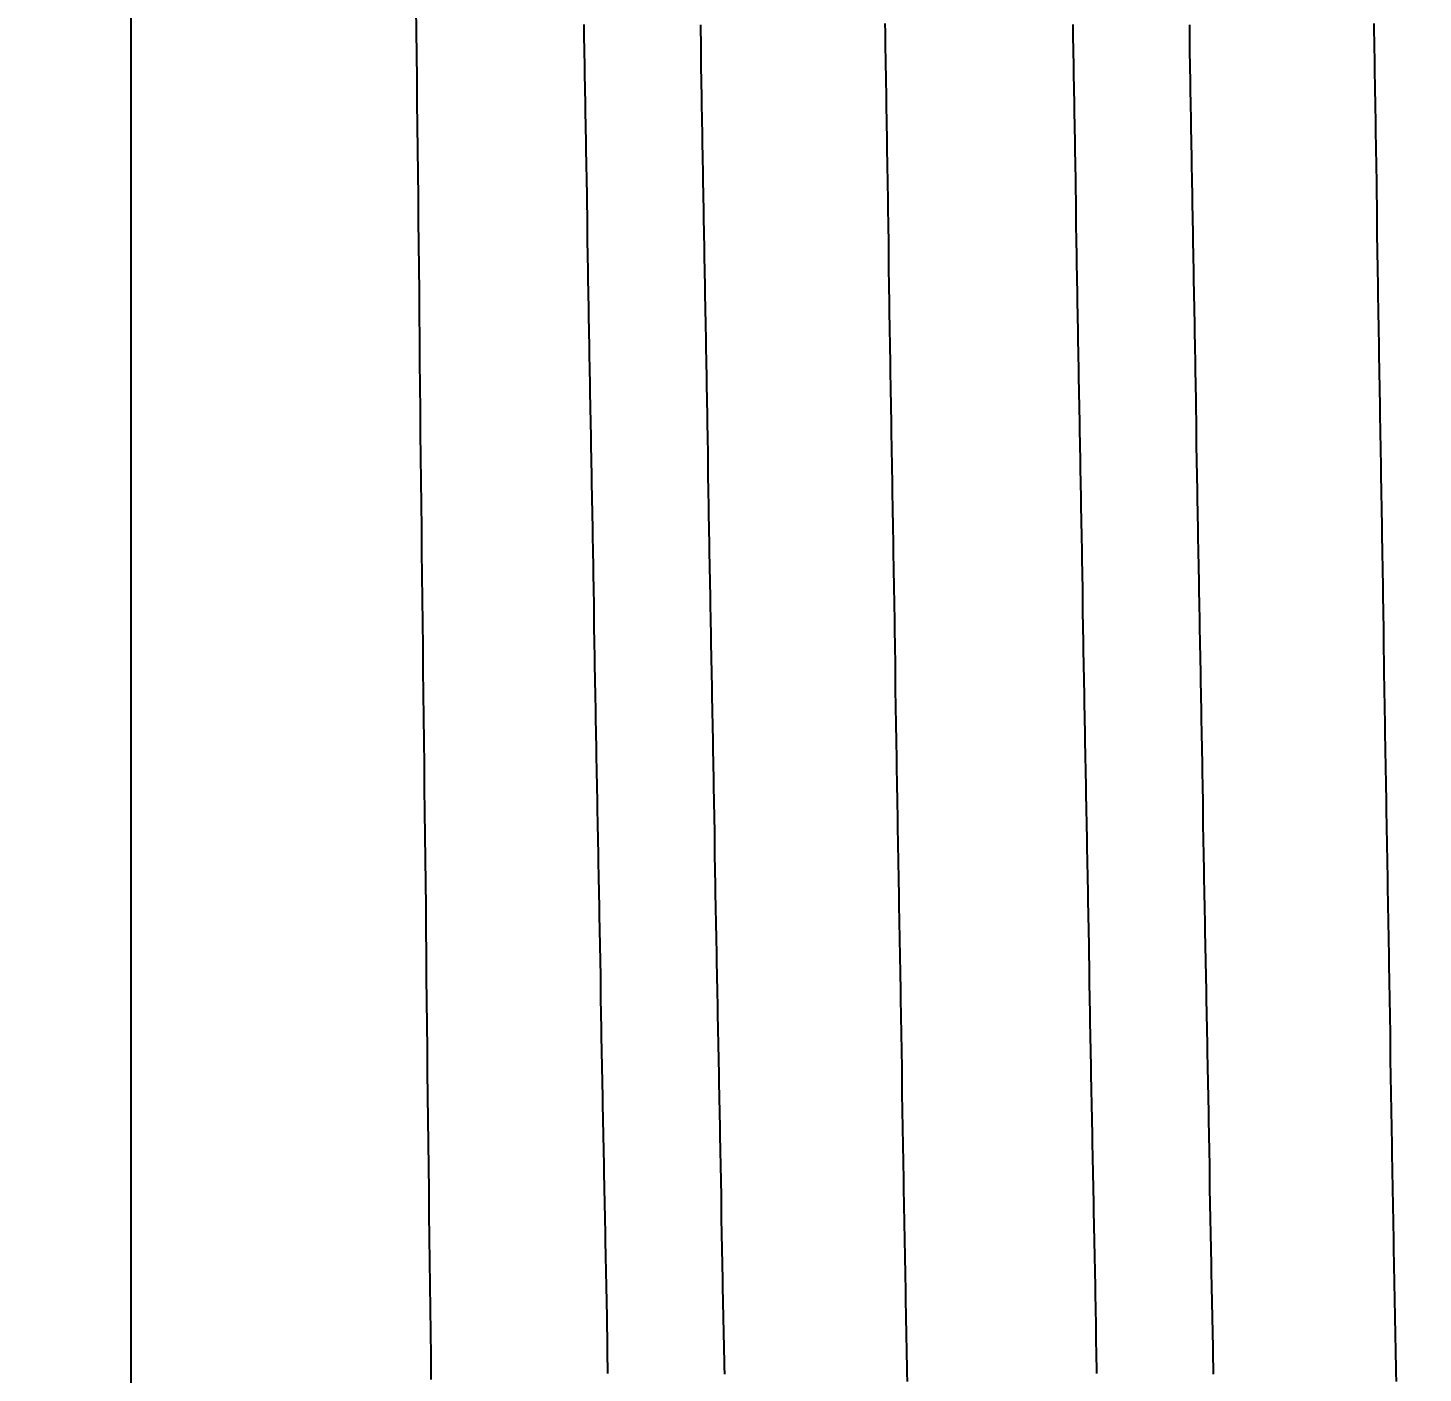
# Model space of a CAD drawing. Header units: millimetres. Extents: x 0 to 5600, y -67 to 2530.
# Drawn here: x 4035.357 to 4039.751, y 921.731 to 925.966 of the extents above; entities that cross this region are included whole.
import ezdxf

# ---------------------------------------------------------------- set-up
doc = ezdxf.new("R2010")
doc.units = ezdxf.units.MM
doc.layers.add('내부선 및 부속', color=4, linetype='Continuous')
doc.layers.add('치수선', color=7, linetype='Continuous')
doc.styles.add('____', font='')
doc.styles.get('____').set_extended_font_data('굴림')
doc.dimstyles.new('MSADIM', dxfattribs={"dimtxt": 33, "dimasz": 17, "dimexe": 10, "dimexo": 7.5, "dimgap": 10, "dimtad": 0, "dimtih": 1, "dimtoh": 1, "dimdec": 0, "dimzin": 1, "dimdsep": 46, "dimtxsty": '____', "dimcen": 11.25, "dimadec": 0, "dimazin": 0, "dimtfac": 1, "dimtdec": 0, "dimtix": 1, "dimtmove": 0, "dimatfit": 3, "dimfxl": 1, "dimtolj": 1, "dimtzin": 1, "dimarcsym": 0})

# ---------------------------------------------------------------- blocks, each defined once
blk = doc.blocks.new('*D9')
at = {"layer": '치수선', "color": 0, "linetype": 'Continuous', "lineweight": -2, "transparency": 16777216}
for p, q in [((3996.7135, 930.2003), (3945.8852, 930.2003)), ((3955.8852, 913.2003), (3955.8852, 820.5165)), ((3955.8852, 682.2003), (3955.8852, 774.884)), ((4073.7135, 665.2003), (3945.8852, 665.2003))]:
    blk.add_line(p, q, dxfattribs=at)
at = {"layer": '치수선', "color": 0, "linetype": 'Continuous', "transparency": 16777216}
for points in [[(3953.0519, 913.2003), (3958.7185, 913.2003), (3955.8852, 930.2003)], [(3953.0519, 682.2003), (3958.7185, 682.2003), (3955.8852, 665.2003)]]:
    blk.add_solid(points, dxfattribs=at)
at = {"layer": '치수선', "color": 0, "linetype": 'Continuous', "transparency": 16777216, "insert": (3955.8852, 797.7003), "char_height": 25, "attachment_point": 5, "style": '____'}
blk.add_mtext('\\A1;265', dxfattribs=at)
blk = doc.blocks.new('*D10')
at = {"layer": '치수선', "color": 0, "linetype": 'Continuous', "lineweight": -2, "transparency": 16777216}
for p, q in [((3996.7135, 930.2003), (3855.1804, 930.2003)), ((3865.1804, 913.2003), (3865.1804, 603.0331)), ((3865.1804, 247.2003), (3865.1804, 557.3674)), ((4163.7135, 230.2003), (3855.1804, 230.2003))]:
    blk.add_line(p, q, dxfattribs=at)
at = {"layer": '치수선', "color": 0, "linetype": 'Continuous', "transparency": 16777216}
for points in [[(3862.3471, 913.2003), (3868.0137, 913.2003), (3865.1804, 930.2003)], [(3862.3471, 247.2003), (3868.0137, 247.2003), (3865.1804, 230.2003)]]:
    blk.add_solid(points, dxfattribs=at)
at = {"layer": '치수선', "color": 0, "linetype": 'Continuous', "transparency": 16777216, "insert": (3865.1804, 580.2003), "char_height": 25, "attachment_point": 5, "style": '____'}
blk.add_mtext('\\A1;700', dxfattribs=at)

msp = doc.modelspace()

# ---------------------------------------------------------------- linework, layer by layer
at = {"layer": '내부선 및 부속', "linetype": 'Continuous'}
msp.add_line((4035.6825, 914.8023), (4035.6825, 945.5982), dxfattribs=at)
at = {"layer": '내부선 및 부속', "linetype": 'Continuous', "flags": 128}
for points in [[(4036.6268, 921.7105), (4036.6268, 921.7845), (4036.6258, 921.8595), (4036.6248, 921.9335), (4036.6238, 922.0085), (4036.6228, 922.0825), (4036.6218, 922.1575), (4036.6208, 922.2315), (4036.6208, 922.3055), (4036.6198, 922.3805), (4036.6188, 922.4545), (4036.6178, 922.5295), (4036.6168, 922.6035), (4036.6158, 922.6785), (4036.6158, 922.7525), (4036.6148, 922.8275), (4036.6138, 922.9015), (4036.6128, 922.9765), (4036.6118, 923.0505), (4036.6108, 923.1255), (4036.6108, 923.1995), (4036.6098, 923.2745), (4036.6088, 923.3485), (4036.6078, 923.4235), (4036.6078, 923.4235), (4036.6068, 923.4975), (4036.6058, 923.5715), (4036.6058, 923.6465), (4036.6048, 923.7205), (4036.6038, 923.7955), (4036.6028, 923.8695), (4036.6018, 923.9445), (4036.6018, 924.0185), (4036.6008, 924.0935), (4036.5998, 924.1675), (4036.5988, 924.2425), (4036.5978, 924.3165), (4036.5978, 924.3915), (4036.5968, 924.4655), (4036.5958, 924.5405), (4036.5948, 924.6145), (4036.5938, 924.6895), (4036.5938, 924.7635), (4036.5928, 924.8385), (4036.5918, 924.9125), (4036.5908, 924.9875), (4036.5898, 925.0615), (4036.5898, 925.1355), (4036.5888, 925.2105), (4036.5878, 925.2845), (4036.5868, 925.3595), (4036.5868, 925.4335), (4036.5858, 925.5085), (4036.5848, 925.5825), (4036.5838, 925.6575), (4036.5828, 925.7315), (4036.5828, 925.8065), (4036.5818, 925.8805), (4036.5808, 925.9555), (4036.5798, 926.0295)], [(4037.1078, 925.9765), (4037.1078, 925.9525), (4037.1078, 925.9295), (4037.1088, 925.9055), (4037.1088, 925.8815), (4037.1098, 925.8575), (4037.1098, 925.8335), (4037.1098, 925.8095), (4037.1108, 925.7855), (4037.1108, 925.7625), (4037.1118, 925.7385), (4037.1118, 925.7145), (4037.1118, 925.6905), (4037.1128, 925.6665), (4037.1128, 925.6425), (4037.1138, 925.6185), (4037.1138, 925.5945), (4037.1138, 925.5715), (4037.1148, 925.5475), (4037.1148, 925.5235), (4037.1158, 925.4995), (4037.1158, 925.4755), (4037.1168, 925.4515), (4037.1168, 925.4275), (4037.1168, 925.4045), (4037.1178, 925.3805), (4037.1178, 925.3565), (4037.1188, 925.3325), (4037.1188, 925.3085), (4037.1188, 925.2845), (4037.1198, 925.2605), (4037.1198, 925.2375), (4037.1208, 925.2135), (4037.1208, 925.1895), (4037.1208, 925.1655), (4037.1218, 925.1415), (4037.1218, 925.1175), (4037.1228, 925.0935), (4037.1228, 925.0695), (4037.1228, 925.0465), (4037.1238, 925.0225), (4037.1238, 924.9985), (4037.1248, 924.9745), (4037.1248, 924.9505), (4037.1248, 924.9265), (4037.1258, 924.9025), (4037.1258, 924.8795), (4037.1268, 924.8555), (4037.1268, 924.8315), (4037.1268, 924.8075), (4037.1278, 924.7835), (4037.1278, 924.7595), (4037.1288, 924.7355), (4037.1288, 924.7125), (4037.1298, 924.6885), (4037.1298, 924.6645), (4037.1298, 924.6405), (4037.1308, 924.6165), (4037.1308, 924.5925), (4037.1318, 924.5685), (4037.1318, 924.5445), (4037.1318, 924.5215), (4037.1328, 924.4975), (4037.1328, 924.4735), (4037.1338, 924.4495), (4037.1338, 924.4255), (4037.1348, 924.4015), (4037.1348, 924.3775), (4037.1348, 924.3545), (4037.1358, 924.3305), (4037.1358, 924.3065), (4037.1368, 924.2825), (4037.1368, 924.2585), (4037.1368, 924.2345), (4037.1378, 924.2105), (4037.1378, 924.1865), (4037.1388, 924.1635), (4037.1388, 924.1395), (4037.1388, 924.1155), (4037.1398, 924.0915), (4037.1398, 924.0675), (4037.1408, 924.0435), (4037.1408, 924.0195), (4037.1418, 923.9965), (4037.1418, 923.9725), (4037.1418, 923.9725), (4037.1418, 923.9485), (4037.1428, 923.9245), (4037.1428, 923.9005), (4037.1438, 923.8765), (4037.1438, 923.8525), (4037.1448, 923.8295), (4037.1448, 923.8055), (4037.1448, 923.7815), (4037.1458, 923.7575), (4037.1458, 923.7335), (4037.1468, 923.7095), (4037.1468, 923.6855), (4037.1468, 923.6615), (4037.1478, 923.6385), (4037.1478, 923.6145), (4037.1488, 923.5905), (4037.1488, 923.5665), (4037.1498, 923.5425), (4037.1498, 923.5185), (4037.1498, 923.4945), (4037.1508, 923.4715), (4037.1508, 923.4475), (4037.1518, 923.4235), (4037.1518, 923.3995), (4037.1528, 923.3755), (4037.1528, 923.3515), (4037.1528, 923.3275), (4037.1538, 923.3045), (4037.1538, 923.2805), (4037.1548, 923.2565), (4037.1548, 923.2325), (4037.1558, 923.2085), (4037.1558, 923.1845), (4037.1558, 923.1605), (4037.1568, 923.1365), (4037.1568, 923.1135), (4037.1578, 923.0895), (4037.1578, 923.0655), (4037.1588, 923.0415), (4037.1588, 923.0175), (4037.1598, 922.9935), (4037.1598, 922.9695), (4037.1598, 922.9465), (4037.1608, 922.9225), (4037.1608, 922.8985), (4037.1618, 922.8745), (4037.1618, 922.8505), (4037.1628, 922.8265), (4037.1628, 922.8025), (4037.1628, 922.7795), (4037.1638, 922.7555), (4037.1638, 922.7315), (4037.1648, 922.7075), (4037.1648, 922.6835), (4037.1658, 922.6595), (4037.1658, 922.6355), (4037.1668, 922.6115), (4037.1668, 922.5885), (4037.1668, 922.5645), (4037.1678, 922.5405), (4037.1678, 922.5165), (4037.1688, 922.4925), (4037.1688, 922.4685), (4037.1698, 922.4445), (4037.1698, 922.4215), (4037.1708, 922.3975), (4037.1708, 922.3735), (4037.1708, 922.3495), (4037.1718, 922.3255), (4037.1718, 922.3015), (4037.1728, 922.2775), (4037.1728, 922.2545), (4037.1738, 922.2305), (4037.1738, 922.2065), (4037.1748, 922.1825), (4037.1748, 922.1585), (4037.1748, 922.1345), (4037.1758, 922.1105), (4037.1758, 922.0865), (4037.1768, 922.0635), (4037.1768, 922.0395), (4037.1778, 922.0155), (4037.1778, 921.9915), (4037.1788, 921.9675), (4037.1788, 921.9435), (4037.1798, 921.9195), (4037.1798, 921.8965), (4037.1798, 921.8725), (4037.1808, 921.8485), (4037.1808, 921.8245), (4037.1818, 921.8005), (4037.1818, 921.7765), (4037.1828, 921.7525), (4037.1828, 921.7295)], [(4037.4748, 925.9755), (4037.4748, 925.9515), (4037.4758, 925.9275), (4037.4758, 925.9035), (4037.4768, 925.8805), (4037.4768, 925.8565), (4037.4768, 925.8325), (4037.4778, 925.8085), (4037.4778, 925.7845), (4037.4788, 925.7605), (4037.4788, 925.7365), (4037.4788, 925.7135), (4037.4798, 925.6895), (4037.4798, 925.6655), (4037.4808, 925.6415), (4037.4808, 925.6175), (4037.4808, 925.5935), (4037.4818, 925.5695), (4037.4818, 925.5455), (4037.4828, 925.5225), (4037.4828, 925.4985), (4037.4828, 925.4745), (4037.4838, 925.4505), (4037.4838, 925.4265), (4037.4848, 925.4025), (4037.4848, 925.3785), (4037.4848, 925.3555), (4037.4858, 925.3315), (4037.4858, 925.3075), (4037.4868, 925.2835), (4037.4868, 925.2595), (4037.4868, 925.2355), (4037.4878, 925.2115), (4037.4878, 925.1885), (4037.4888, 925.1645), (4037.4888, 925.1405), (4037.4888, 925.1165), (4037.4898, 925.0925), (4037.4898, 925.0685), (4037.4908, 925.0445), (4037.4908, 925.0205), (4037.4918, 924.9975), (4037.4918, 924.9735), (4037.4918, 924.9495), (4037.4928, 924.9255), (4037.4928, 924.9015), (4037.4938, 924.8775), (4037.4938, 924.8535), (4037.4938, 924.8305), (4037.4948, 924.8065), (4037.4948, 924.7825), (4037.4958, 924.7585), (4037.4958, 924.7345), (4037.4958, 924.7105), (4037.4968, 924.6865), (4037.4968, 924.6625), (4037.4978, 924.6395), (4037.4978, 924.6155), (4037.4978, 924.5915), (4037.4988, 924.5675), (4037.4988, 924.5435), (4037.4998, 924.5195), (4037.4998, 924.4955), (4037.5008, 924.4725), (4037.5008, 924.4485), (4037.5008, 924.4245), (4037.5018, 924.4005), (4037.5018, 924.3765), (4037.5028, 924.3525), (4037.5028, 924.3285), (4037.5028, 924.3055), (4037.5038, 924.2815), (4037.5038, 924.2575), (4037.5048, 924.2335), (4037.5048, 924.2095), (4037.5058, 924.1855), (4037.5058, 924.1615), (4037.5058, 924.1375), (4037.5068, 924.1145), (4037.5068, 924.0905), (4037.5078, 924.0665), (4037.5078, 924.0425), (4037.5078, 924.0185), (4037.5088, 923.9945), (4037.5088, 923.9945), (4037.5088, 923.9705), (4037.5098, 923.9475), (4037.5098, 923.9235), (4037.5108, 923.8995), (4037.5108, 923.8755), (4037.5108, 923.8515), (4037.5118, 923.8275), (4037.5118, 923.8035), (4037.5128, 923.7805), (4037.5128, 923.7565), (4037.5138, 923.7325), (4037.5138, 923.7085), (4037.5138, 923.6845), (4037.5148, 923.6605), (4037.5148, 923.6365), (4037.5158, 923.6125), (4037.5158, 923.5895), (4037.5158, 923.5655), (4037.5168, 923.5415), (4037.5168, 923.5175), (4037.5178, 923.4935), (4037.5178, 923.4695), (4037.5188, 923.4455), (4037.5188, 923.4225), (4037.5188, 923.3985), (4037.5198, 923.3745), (4037.5198, 923.3505), (4037.5208, 923.3265), (4037.5208, 923.3025), (4037.5218, 923.2785), (4037.5218, 923.2555), (4037.5218, 923.2315), (4037.5228, 923.2075), (4037.5228, 923.1835), (4037.5238, 923.1595), (4037.5238, 923.1355), (4037.5248, 923.1115), (4037.5248, 923.0875), (4037.5258, 923.0645), (4037.5258, 923.0405), (4037.5258, 923.0165), (4037.5268, 922.9925), (4037.5268, 922.9685), (4037.5278, 922.9445), (4037.5278, 922.9205), (4037.5288, 922.8975), (4037.5288, 922.8735), (4037.5288, 922.8495), (4037.5298, 922.8255), (4037.5298, 922.8015), (4037.5308, 922.7775), (4037.5308, 922.7535), (4037.5318, 922.7295), (4037.5318, 922.7065), (4037.5328, 922.6825), (4037.5328, 922.6585), (4037.5328, 922.6345), (4037.5338, 922.6105), (4037.5338, 922.5865), (4037.5348, 922.5625), (4037.5348, 922.5395), (4037.5358, 922.5155), (4037.5358, 922.4915), (4037.5358, 922.4675), (4037.5368, 922.4435), (4037.5368, 922.4195), (4037.5378, 922.3955), (4037.5378, 922.3725), (4037.5388, 922.3485), (4037.5388, 922.3245), (4037.5398, 922.3005), (4037.5398, 922.2765), (4037.5408, 922.2525), (4037.5408, 922.2285), (4037.5408, 922.2045), (4037.5418, 922.1815), (4037.5418, 922.1575), (4037.5428, 922.1335), (4037.5428, 922.1095), (4037.5438, 922.0855), (4037.5438, 922.0615), (4037.5448, 922.0375), (4037.5448, 922.0145), (4037.5448, 921.9905), (4037.5458, 921.9665), (4037.5458, 921.9425), (4037.5468, 921.9185), (4037.5468, 921.8945), (4037.5478, 921.8705), (4037.5478, 921.8475), (4037.5488, 921.8235), (4037.5488, 921.7995), (4037.5498, 921.7755), (4037.5498, 921.7515), (4037.5508, 921.7275)], [(4038.0558, 925.9795), (4038.0568, 925.9525), (4038.0568, 925.9255), (4038.0568, 925.8985), (4038.0578, 925.8715), (4038.0578, 925.8445), (4038.0588, 925.8175), (4038.0588, 925.7905), (4038.0598, 925.7635), (4038.0598, 925.7355), (4038.0598, 925.7085), (4038.0608, 925.6815), (4038.0608, 925.6545), (4038.0618, 925.6275), (4038.0618, 925.6005), (4038.0618, 925.5735), (4038.0628, 925.5465), (4038.0628, 925.5195), (4038.0638, 925.4925), (4038.0638, 925.4655), (4038.0648, 925.4385), (4038.0648, 925.4115), (4038.0648, 925.3845), (4038.0658, 925.3575), (4038.0658, 925.3305), (4038.0668, 925.3035), (4038.0668, 925.2755), (4038.0678, 925.2485), (4038.0678, 925.2215), (4038.0678, 925.1945), (4038.0688, 925.1675), (4038.0688, 925.1405), (4038.0698, 925.1135), (4038.0698, 925.0865), (4038.0698, 925.0595), (4038.0708, 925.0325), (4038.0708, 925.0055), (4038.0718, 924.9785), (4038.0718, 924.9515), (4038.0728, 924.9245), (4038.0728, 924.8975), (4038.0728, 924.8705), (4038.0738, 924.8435), (4038.0738, 924.8165), (4038.0748, 924.7885), (4038.0748, 924.7885), (4038.0748, 924.7615), (4038.0758, 924.7345), (4038.0758, 924.7075), (4038.0758, 924.6805), (4038.0768, 924.6535), (4038.0768, 924.6265), (4038.0778, 924.5995), (4038.0778, 924.5725), (4038.0788, 924.5455), (4038.0788, 924.5185), (4038.0788, 924.4915), (4038.0798, 924.4645), (4038.0798, 924.4375), (4038.0808, 924.4105), (4038.0808, 924.3835), (4038.0818, 924.3565), (4038.0818, 924.3295), (4038.0818, 924.3015), (4038.0828, 924.2745), (4038.0828, 924.2475), (4038.0838, 924.2205), (4038.0838, 924.1935), (4038.0848, 924.1665), (4038.0848, 924.1395), (4038.0858, 924.1125), (4038.0858, 924.0855), (4038.0858, 924.0585), (4038.0868, 924.0315), (4038.0868, 924.0045), (4038.0878, 923.9775), (4038.0878, 923.9505), (4038.0888, 923.9235), (4038.0888, 923.8965), (4038.0888, 923.8695), (4038.0898, 923.8425), (4038.0898, 923.8145), (4038.0908, 923.7875), (4038.0908, 923.7605), (4038.0918, 923.7335), (4038.0918, 923.7065), (4038.0928, 923.6795), (4038.0928, 923.6525), (4038.0928, 923.6255), (4038.0938, 923.5985), (4038.0938, 923.5715), (4038.0948, 923.5445), (4038.0948, 923.5175), (4038.0958, 923.4905), (4038.0958, 923.4635), (4038.0958, 923.4365), (4038.0968, 923.4095), (4038.0968, 923.3825), (4038.0978, 923.3555), (4038.0978, 923.3275), (4038.0988, 923.3005), (4038.0988, 923.2735), (4038.0998, 923.2465), (4038.0998, 923.2195), (4038.0998, 923.1925), (4038.1008, 923.1655), (4038.1008, 923.1385), (4038.1018, 923.1115), (4038.1018, 923.0845), (4038.1028, 923.0575), (4038.1028, 923.0305), (4038.1038, 923.0035), (4038.1038, 922.9765), (4038.1048, 922.9495), (4038.1048, 922.9225), (4038.1048, 922.8955), (4038.1058, 922.8685), (4038.1058, 922.8405), (4038.1068, 922.8135), (4038.1068, 922.7865), (4038.1078, 922.7595), (4038.1078, 922.7325), (4038.1088, 922.7055), (4038.1088, 922.6785), (4038.1088, 922.6515), (4038.1098, 922.6245), (4038.1098, 922.5975), (4038.1108, 922.5705), (4038.1108, 922.5435), (4038.1118, 922.5165), (4038.1118, 922.4895), (4038.1128, 922.4625), (4038.1128, 922.4355), (4038.1138, 922.4085), (4038.1138, 922.3815), (4038.1148, 922.3535), (4038.1148, 922.3265), (4038.1148, 922.2995), (4038.1158, 922.2725), (4038.1158, 922.2455), (4038.1168, 922.2185), (4038.1168, 922.1915), (4038.1178, 922.1645), (4038.1178, 922.1375), (4038.1188, 922.1105), (4038.1188, 922.0835), (4038.1188, 922.0835), (4038.1198, 922.0565), (4038.1198, 922.0295), (4038.1208, 922.0025), (4038.1208, 921.9755), (4038.1208, 921.9485), (4038.1218, 921.9215), (4038.1218, 921.8945), (4038.1228, 921.8665), (4038.1228, 921.8395), (4038.1238, 921.8125), (4038.1238, 921.7855), (4038.1248, 921.7585), (4038.1248, 921.7315), (4038.1258, 921.7045)], [(4038.6478, 925.9765), (4038.6478, 925.9525), (4038.6478, 925.9295), (4038.6488, 925.9055), (4038.6488, 925.8815), (4038.6498, 925.8575), (4038.6498, 925.8335), (4038.6498, 925.8095), (4038.6508, 925.7855), (4038.6508, 925.7625), (4038.6518, 925.7385), (4038.6518, 925.7145), (4038.6518, 925.6905), (4038.6528, 925.6665), (4038.6528, 925.6425), (4038.6538, 925.6185), (4038.6538, 925.5945), (4038.6538, 925.5715), (4038.6548, 925.5475), (4038.6548, 925.5235), (4038.6558, 925.4995), (4038.6558, 925.4755), (4038.6558, 925.4515), (4038.6568, 925.4275), (4038.6568, 925.4045), (4038.6578, 925.3805), (4038.6578, 925.3565), (4038.6578, 925.3325), (4038.6588, 925.3085), (4038.6588, 925.2845), (4038.6598, 925.2605), (4038.6598, 925.2375), (4038.6598, 925.2135), (4038.6608, 925.1895), (4038.6608, 925.1655), (4038.6618, 925.1415), (4038.6618, 925.1175), (4038.6618, 925.0935), (4038.6628, 925.0695), (4038.6628, 925.0465), (4038.6638, 925.0225), (4038.6638, 924.9985), (4038.6638, 924.9745), (4038.6648, 924.9505), (4038.6648, 924.9265), (4038.6658, 924.9025), (4038.6658, 924.8795), (4038.6658, 924.8555), (4038.6668, 924.8315), (4038.6668, 924.8075), (4038.6678, 924.7835), (4038.6678, 924.7595), (4038.6688, 924.7355), (4038.6688, 924.7125), (4038.6688, 924.6885), (4038.6698, 924.6645), (4038.6698, 924.6405), (4038.6708, 924.6165), (4038.6708, 924.5925), (4038.6708, 924.5685), (4038.6718, 924.5445), (4038.6718, 924.5215), (4038.6728, 924.4975), (4038.6728, 924.4735), (4038.6728, 924.4495), (4038.6738, 924.4255), (4038.6738, 924.4015), (4038.6748, 924.3775), (4038.6748, 924.3545), (4038.6758, 924.3305), (4038.6758, 924.3065), (4038.6758, 924.2825), (4038.6768, 924.2585), (4038.6768, 924.2345), (4038.6778, 924.2105), (4038.6778, 924.1865), (4038.6778, 924.1635), (4038.6788, 924.1395), (4038.6788, 924.1155), (4038.6798, 924.0915), (4038.6798, 924.0675), (4038.6808, 924.0435), (4038.6808, 924.0195), (4038.6808, 923.9965), (4038.6818, 923.9725), (4038.6818, 923.9725), (4038.6818, 923.9485), (4038.6828, 923.9245), (4038.6828, 923.9005), (4038.6838, 923.8765), (4038.6838, 923.8525), (4038.6838, 923.8295), (4038.6848, 923.8055), (4038.6848, 923.7815), (4038.6858, 923.7575), (4038.6858, 923.7335), (4038.6858, 923.7095), (4038.6868, 923.6855), (4038.6868, 923.6615), (4038.6878, 923.6385), (4038.6878, 923.6145), (4038.6888, 923.5905), (4038.6888, 923.5665), (4038.6888, 923.5425), (4038.6898, 923.5185), (4038.6898, 923.4945), (4038.6908, 923.4715), (4038.6908, 923.4475), (4038.6918, 923.4235), (4038.6918, 923.3995), (4038.6918, 923.3755), (4038.6928, 923.3515), (4038.6928, 923.3275), (4038.6938, 923.3045), (4038.6938, 923.2805), (4038.6948, 923.2565), (4038.6948, 923.2325), (4038.6948, 923.2085), (4038.6958, 923.1845), (4038.6958, 923.1605), (4038.6968, 923.1365), (4038.6968, 923.1135), (4038.6978, 923.0895), (4038.6978, 923.0655), (4038.6978, 923.0415), (4038.6988, 923.0175), (4038.6988, 922.9935), (4038.6998, 922.9695), (4038.6998, 922.9465), (4038.7008, 922.9225), (4038.7008, 922.8985), (4038.7018, 922.8745), (4038.7018, 922.8505), (4038.7018, 922.8265), (4038.7028, 922.8025), (4038.7028, 922.7795), (4038.7038, 922.7555), (4038.7038, 922.7315), (4038.7048, 922.7075), (4038.7048, 922.6835), (4038.7048, 922.6595), (4038.7058, 922.6355), (4038.7058, 922.6115), (4038.7068, 922.5885), (4038.7068, 922.5645), (4038.7078, 922.5405), (4038.7078, 922.5165), (4038.7088, 922.4925), (4038.7088, 922.4685), (4038.7088, 922.4445), (4038.7098, 922.4215), (4038.7098, 922.3975), (4038.7108, 922.3735), (4038.7108, 922.3495), (4038.7118, 922.3255), (4038.7118, 922.3015), (4038.7128, 922.2775), (4038.7128, 922.2545), (4038.7128, 922.2305), (4038.7138, 922.2065), (4038.7138, 922.1825), (4038.7148, 922.1585), (4038.7148, 922.1345), (4038.7158, 922.1105), (4038.7158, 922.0865), (4038.7168, 922.0635), (4038.7168, 922.0395), (4038.7178, 922.0155), (4038.7178, 921.9915), (4038.7178, 921.9675), (4038.7188, 921.9435), (4038.7188, 921.9195), (4038.7198, 921.8965), (4038.7198, 921.8725), (4038.7208, 921.8485), (4038.7208, 921.8245), (4038.7218, 921.8005), (4038.7218, 921.7765), (4038.7228, 921.7525), (4038.7228, 921.7295)], [(4039.0148, 925.9755), (4039.0148, 925.9515), (4039.0158, 925.9275), (4039.0158, 925.9035), (4039.0158, 925.8805), (4039.0168, 925.8565), (4039.0168, 925.8325), (4039.0178, 925.8085), (4039.0178, 925.7845), (4039.0178, 925.7605), (4039.0188, 925.7365), (4039.0188, 925.7135), (4039.0198, 925.6895), (4039.0198, 925.6655), (4039.0198, 925.6415), (4039.0208, 925.6175), (4039.0208, 925.5935), (4039.0218, 925.5695), (4039.0218, 925.5455), (4039.0218, 925.5225), (4039.0228, 925.4985), (4039.0228, 925.4745), (4039.0238, 925.4505), (4039.0238, 925.4265), (4039.0238, 925.4025), (4039.0248, 925.3785), (4039.0248, 925.3555), (4039.0258, 925.3315), (4039.0258, 925.3075), (4039.0258, 925.2835), (4039.0268, 925.2595), (4039.0268, 925.2355), (4039.0278, 925.2115), (4039.0278, 925.1885), (4039.0278, 925.1645), (4039.0288, 925.1405), (4039.0288, 925.1165), (4039.0298, 925.0925), (4039.0298, 925.0685), (4039.0308, 925.0445), (4039.0308, 925.0205), (4039.0308, 924.9975), (4039.0318, 924.9735), (4039.0318, 924.9495), (4039.0328, 924.9255), (4039.0328, 924.9015), (4039.0328, 924.8775), (4039.0338, 924.8535), (4039.0338, 924.8305), (4039.0348, 924.8065), (4039.0348, 924.7825), (4039.0348, 924.7585), (4039.0358, 924.7345), (4039.0358, 924.7105), (4039.0368, 924.6865), (4039.0368, 924.6625), (4039.0368, 924.6395), (4039.0378, 924.6155), (4039.0378, 924.5915), (4039.0388, 924.5675), (4039.0388, 924.5435), (4039.0398, 924.5195), (4039.0398, 924.4955), (4039.0398, 924.4725), (4039.0408, 924.4485), (4039.0408, 924.4245), (4039.0418, 924.4005), (4039.0418, 924.3765), (4039.0418, 924.3525), (4039.0428, 924.3285), (4039.0428, 924.3055), (4039.0438, 924.2815), (4039.0438, 924.2575), (4039.0448, 924.2335), (4039.0448, 924.2095), (4039.0448, 924.1855), (4039.0458, 924.1615), (4039.0458, 924.1375), (4039.0468, 924.1145), (4039.0468, 924.0905), (4039.0468, 924.0665), (4039.0478, 924.0425), (4039.0478, 924.0185), (4039.0488, 923.9945), (4039.0488, 923.9945), (4039.0488, 923.9705), (4039.0498, 923.9475), (4039.0498, 923.9235), (4039.0498, 923.8995), (4039.0508, 923.8755), (4039.0508, 923.8515), (4039.0518, 923.8275), (4039.0518, 923.8035), (4039.0518, 923.7805), (4039.0528, 923.7565), (4039.0528, 923.7325), (4039.0538, 923.7085), (4039.0538, 923.6845), (4039.0548, 923.6605), (4039.0548, 923.6365), (4039.0548, 923.6125), (4039.0558, 923.5895), (4039.0558, 923.5655), (4039.0568, 923.5415), (4039.0568, 923.5175), (4039.0578, 923.4935), (4039.0578, 923.4695), (4039.0578, 923.4455), (4039.0588, 923.4225), (4039.0588, 923.3985), (4039.0598, 923.3745), (4039.0598, 923.3505), (4039.0608, 923.3265), (4039.0608, 923.3025), (4039.0608, 923.2785), (4039.0618, 923.2555), (4039.0618, 923.2315), (4039.0628, 923.2075), (4039.0628, 923.1835), (4039.0638, 923.1595), (4039.0638, 923.1355), (4039.0638, 923.1115), (4039.0648, 923.0875), (4039.0648, 923.0645), (4039.0658, 923.0405), (4039.0658, 923.0165), (4039.0668, 922.9925), (4039.0668, 922.9685), (4039.0678, 922.9445), (4039.0678, 922.9205), (4039.0678, 922.8975), (4039.0688, 922.8735), (4039.0688, 922.8495), (4039.0698, 922.8255), (4039.0698, 922.8015), (4039.0708, 922.7775), (4039.0708, 922.7535), (4039.0708, 922.7295), (4039.0718, 922.7065), (4039.0718, 922.6825), (4039.0728, 922.6585), (4039.0728, 922.6345), (4039.0738, 922.6105), (4039.0738, 922.5865), (4039.0748, 922.5625), (4039.0748, 922.5395), (4039.0748, 922.5155), (4039.0758, 922.4915), (4039.0758, 922.4675), (4039.0768, 922.4435), (4039.0768, 922.4195), (4039.0778, 922.3955), (4039.0778, 922.3725), (4039.0788, 922.3485), (4039.0788, 922.3245), (4039.0788, 922.3005), (4039.0798, 922.2765), (4039.0798, 922.2525), (4039.0808, 922.2285), (4039.0808, 922.2045), (4039.0818, 922.1815), (4039.0818, 922.1575), (4039.0828, 922.1335), (4039.0828, 922.1095), (4039.0838, 922.0855), (4039.0838, 922.0615), (4039.0838, 922.0375), (4039.0848, 922.0145), (4039.0848, 921.9905), (4039.0858, 921.9665), (4039.0858, 921.9425), (4039.0868, 921.9185), (4039.0868, 921.8945), (4039.0878, 921.8705), (4039.0878, 921.8475), (4039.0888, 921.8235), (4039.0888, 921.7995), (4039.0888, 921.7755), (4039.0898, 921.7515), (4039.0898, 921.7275)], [(4039.5958, 925.9795), (4039.5958, 925.9525), (4039.5968, 925.9255), (4039.5968, 925.8985), (4039.5978, 925.8715), (4039.5978, 925.8445), (4039.5978, 925.8175), (4039.5988, 925.7905), (4039.5988, 925.7635), (4039.5998, 925.7355), (4039.5998, 925.7085), (4039.6008, 925.6815), (4039.6008, 925.6545), (4039.6008, 925.6275), (4039.6018, 925.6005), (4039.6018, 925.5735), (4039.6028, 925.5465), (4039.6028, 925.5195), (4039.6038, 925.4925), (4039.6038, 925.4655), (4039.6038, 925.4385), (4039.6048, 925.4115), (4039.6048, 925.3845), (4039.6058, 925.3575), (4039.6058, 925.3305), (4039.6058, 925.3035), (4039.6068, 925.2755), (4039.6068, 925.2485), (4039.6078, 925.2215), (4039.6078, 925.1945), (4039.6088, 925.1675), (4039.6088, 925.1405), (4039.6088, 925.1135), (4039.6098, 925.0865), (4039.6098, 925.0595), (4039.6108, 925.0325), (4039.6108, 925.0055), (4039.6118, 924.9785), (4039.6118, 924.9515), (4039.6118, 924.9245), (4039.6128, 924.8975), (4039.6128, 924.8705), (4039.6138, 924.8435), (4039.6138, 924.8165), (4039.6148, 924.7885), (4039.6148, 924.7885), (4039.6148, 924.7615), (4039.6148, 924.7345), (4039.6158, 924.7075), (4039.6158, 924.6805), (4039.6168, 924.6535), (4039.6168, 924.6265), (4039.6178, 924.5995), (4039.6178, 924.5725), (4039.6178, 924.5455), (4039.6188, 924.5185), (4039.6188, 924.4915), (4039.6198, 924.4645), (4039.6198, 924.4375), (4039.6208, 924.4105), (4039.6208, 924.3835), (4039.6208, 924.3565), (4039.6218, 924.3295), (4039.6218, 924.3015), (4039.6228, 924.2745), (4039.6228, 924.2475), (4039.6238, 924.2205), (4039.6238, 924.1935), (4039.6238, 924.1665), (4039.6248, 924.1395), (4039.6248, 924.1125), (4039.6258, 924.0855), (4039.6258, 924.0585), (4039.6268, 924.0315), (4039.6268, 924.0045), (4039.6278, 923.9775), (4039.6278, 923.9505), (4039.6278, 923.9235), (4039.6288, 923.8965), (4039.6288, 923.8695), (4039.6298, 923.8425), (4039.6298, 923.8145), (4039.6308, 923.7875), (4039.6308, 923.7605), (4039.6308, 923.7335), (4039.6318, 923.7065), (4039.6318, 923.6795), (4039.6328, 923.6525), (4039.6328, 923.6255), (4039.6338, 923.5985), (4039.6338, 923.5715), (4039.6348, 923.5445), (4039.6348, 923.5175), (4039.6348, 923.4905), (4039.6358, 923.4635), (4039.6358, 923.4365), (4039.6368, 923.4095), (4039.6368, 923.3825), (4039.6378, 923.3555), (4039.6378, 923.3275), (4039.6388, 923.3005), (4039.6388, 923.2735), (4039.6388, 923.2465), (4039.6398, 923.2195), (4039.6398, 923.1925), (4039.6408, 923.1655), (4039.6408, 923.1385), (4039.6418, 923.1115), (4039.6418, 923.0845), (4039.6428, 923.0575), (4039.6428, 923.0305), (4039.6428, 923.0035), (4039.6438, 922.9765), (4039.6438, 922.9495), (4039.6448, 922.9225), (4039.6448, 922.8955), (4039.6458, 922.8685), (4039.6458, 922.8405), (4039.6468, 922.8135), (4039.6468, 922.7865), (4039.6478, 922.7595), (4039.6478, 922.7325), (4039.6478, 922.7055), (4039.6488, 922.6785), (4039.6488, 922.6515), (4039.6498, 922.6245), (4039.6498, 922.5975), (4039.6508, 922.5705), (4039.6508, 922.5435), (4039.6518, 922.5165), (4039.6518, 922.4895), (4039.6528, 922.4625), (4039.6528, 922.4355), (4039.6528, 922.4085), (4039.6538, 922.3815), (4039.6538, 922.3535), (4039.6548, 922.3265), (4039.6548, 922.2995), (4039.6558, 922.2725), (4039.6558, 922.2455), (4039.6568, 922.2185), (4039.6568, 922.1915), (4039.6578, 922.1645), (4039.6578, 922.1375), (4039.6578, 922.1105), (4039.6588, 922.0835), (4039.6588, 922.0835), (4039.6588, 922.0565), (4039.6598, 922.0295), (4039.6598, 922.0025), (4039.6608, 921.9755), (4039.6608, 921.9485), (4039.6618, 921.9215), (4039.6618, 921.8945), (4039.6628, 921.8665), (4039.6628, 921.8395), (4039.6638, 921.8125), (4039.6638, 921.7855), (4039.6648, 921.7585), (4039.6648, 921.7315), (4039.6658, 921.7045)]]:
    msp.add_lwpolyline(points, dxfattribs=at)

# ---------------------------------------------------------------- dimensions: what is measured, and where the dimension line sits
at = {"layer": '치수선', "linetype": 'Continuous'}
for base, p1, p2, picture, middle in [((3865.1804, 230.2003), (4004.2135, 930.2003), (4171.2135, 230.2003), '*D10', (3865.1804, 580.2003)), ((3955.8852, 930.2003), (4081.2135, 665.2003), (4004.2135, 930.2003), '*D9', (3955.8852, 797.7003))]:
    dim = msp.add_linear_dim(base=base, p1=p1, p2=p2, angle=90, dimstyle='MSADIM', override={"dimtxt": 25}, dxfattribs=at)
    dim.commit()
    dim.dimension.update_dxf_attribs({"geometry": picture, "text_midpoint": middle})

doc.saveas('drawing.dxf')
